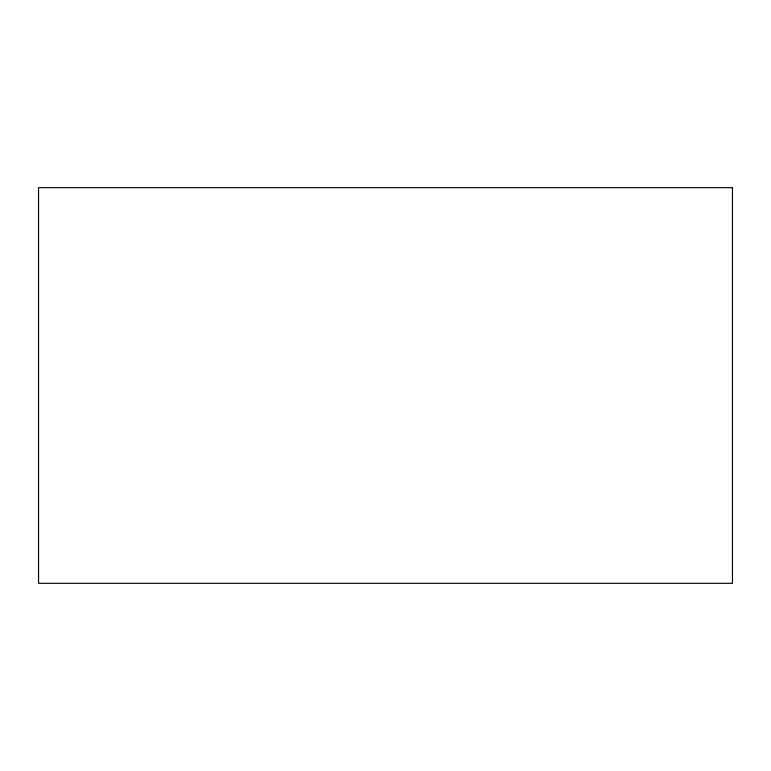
<?xml version="1.0" encoding="UTF-8"?>
<svg xmlns="http://www.w3.org/2000/svg" width="771" height="771" viewBox="0 0 771 771"><rect width="100%" height="100%" fill="white"/><g stroke="black" fill="none" stroke-linecap="round" stroke-linejoin="round"><path stroke-width="1.16" d="M732.45 187.681L38.55 187.681L38.55 583.319L732.45 583.319L732.45 187.681"/></g></svg>
